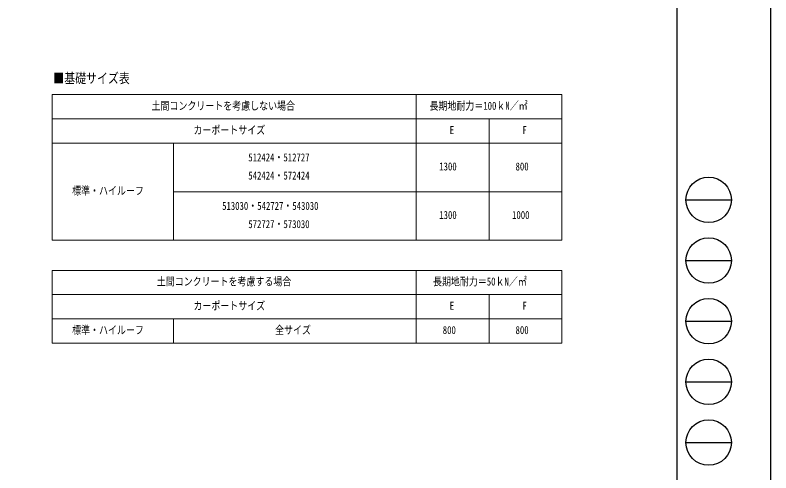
# Model space of a CAD drawing. Units: millimetres, scale not verified. Extents: x -10512 to 10512, y -7425 to 7425.
# Drawn here: x 4284 to 10512, y -3875 to -102 of the extents above; entities that cross this region are included whole.
import ezdxf
from ezdxf.enums import TextEntityAlignment as Align

# ---------------------------------------------------------------- set-up
doc = ezdxf.new("R2010")
doc.units = ezdxf.units.MM
doc.header["$LTSCALE"] = 30
doc.layers.add('0-2_TABLE1', color=7, linetype='Continuous', lineweight=18)
doc.layers.add('0-3_USER1', color=3, linetype='Continuous')
doc.layers.add('0-8_YKK_ZWAK', color=7, linetype='Continuous')
doc.styles.add('ＭＳ ゴシック', font='')
doc.styles.get('ＭＳ ゴシック').set_extended_font_data('MS Gothic')

msp = doc.modelspace()

# ---------------------------------------------------------------- linework, layer by layer
at = {"layer": '0-2_TABLE1'}
for p, q in [((4589.94, -757.07), (8789.94, -757.07)), ((4589.94, -757.07), (4589.94, -1957.07)), ((7589.94, -757.07), (7589.94, -1957.07)), ((8789.94, -757.07), (8789.94, -1957.07)), ((4589.94, -957.07), (8789.94, -957.07)), ((8189.94, -957.07), (8189.94, -1957.07)), ((4589.94, -1157.07), (8789.94, -1157.07)), ((5589.94, -1157.07), (5589.94, -1957.07)), ((5589.94, -1557.07), (8789.94, -1557.07)), ((4589.94, -1957.07), (8789.94, -1957.07)), ((4589.94, -2205.47), (8789.94, -2205.47)), ((4589.94, -2205.47), (4589.94, -2805.47)), ((7589.94, -2205.47), (7589.94, -2805.47)), ((8789.94, -2205.47), (8789.94, -2805.47)), ((4589.94, -2405.47), (8789.94, -2405.47)), ((8189.94, -2405.47), (8189.94, -2805.47)), ((4589.94, -2605.47), (8789.94, -2605.47)), ((5589.94, -2605.47), (5589.94, -2805.47)), ((4589.94, -2805.47), (8789.94, -2805.47))]:
    msp.add_line(p, q, dxfattribs=at)
at = {"layer": '0-8_YKK_ZWAK'}
for p, q in [((9737.55, 6937.5), (9737.55, -6312.5)), ((9812.55, -1625), (10187.55, -1625)), ((9812.55, -2125), (10187.55, -2125)), ((9812.55, -2625), (10187.55, -2625)), ((9812.55, -3125), (10187.55, -3125)), ((9812.55, -3625), (10187.55, -3625))]:
    msp.add_line(p, q, dxfattribs=at)
msp.add_lwpolyline([(-10512.5, -7425), (10512.5, -7425), (10512.5, 7425), (-10512.5, 7425)], close=True, dxfattribs=at)
for centre in [(10000.05, -1625), (10000.05, -2125), (10000.05, -2625), (10000.05, -3125), (10000.05, -3625)]:
    msp.add_circle(centre, 187.5, dxfattribs=at)

# ---------------------------------------------------------------- texts
at = {"layer": '0-2_TABLE1', "style": 'ＭＳ ゴシック', "width": 0.8}
for s, p in [('土間コンクリートを考慮しない場合', (5408.34, -902.07)), ('長期地耐力＝100ｋN／㎡', (7699.14, -902.07)), ('カーポートサイズ', (5753.94, -1102.07)), ('E', (7865.94, -1102.07)), ('F', (8465.94, -1102.07)), ('512424・512727', (6205.94, -1327.07)), ('1300', (7779.54, -1402.07)), ('800', (8408.34, -1402.07)), ('542424・572424', (6205.94, -1477.07)), ('標準・ハイルーフ', (4753.94, -1602.07)), ('513030・542727・543030', (5989.94, -1727.07)), ('1300', (7779.54, -1802.07)), ('1000', (8379.54, -1802.07)), ('572727・573030', (6205.94, -1877.07)), ('土間コンクリートを考慮する場合', (5451.54, -2350.47)), ('長期地耐力＝50ｋN／㎡', (7727.94, -2350.47)), ('カーポートサイズ', (5753.94, -2550.47)), ('E', (7865.94, -2550.47)), ('F', (8465.94, -2550.47)), ('標準・ハイルーフ', (4753.94, -2750.47)), ('全サイズ', (6426.74, -2750.47)), ('800', (7808.34, -2750.47)), ('800', (8408.34, -2750.47))]:
    msp.add_text(s, height=65.98, dxfattribs=at).set_placement(p, align=Align.BOTTOM_LEFT)
at = {"layer": '0-3_USER1', "style": 'ＭＳ ゴシック', "width": 0.8}
msp.add_text('■基礎サイズ表', height=82.48, dxfattribs=at).set_placement((4599.02, -687.5), align=Align.BOTTOM_LEFT)

doc.saveas('drawing.dxf')
